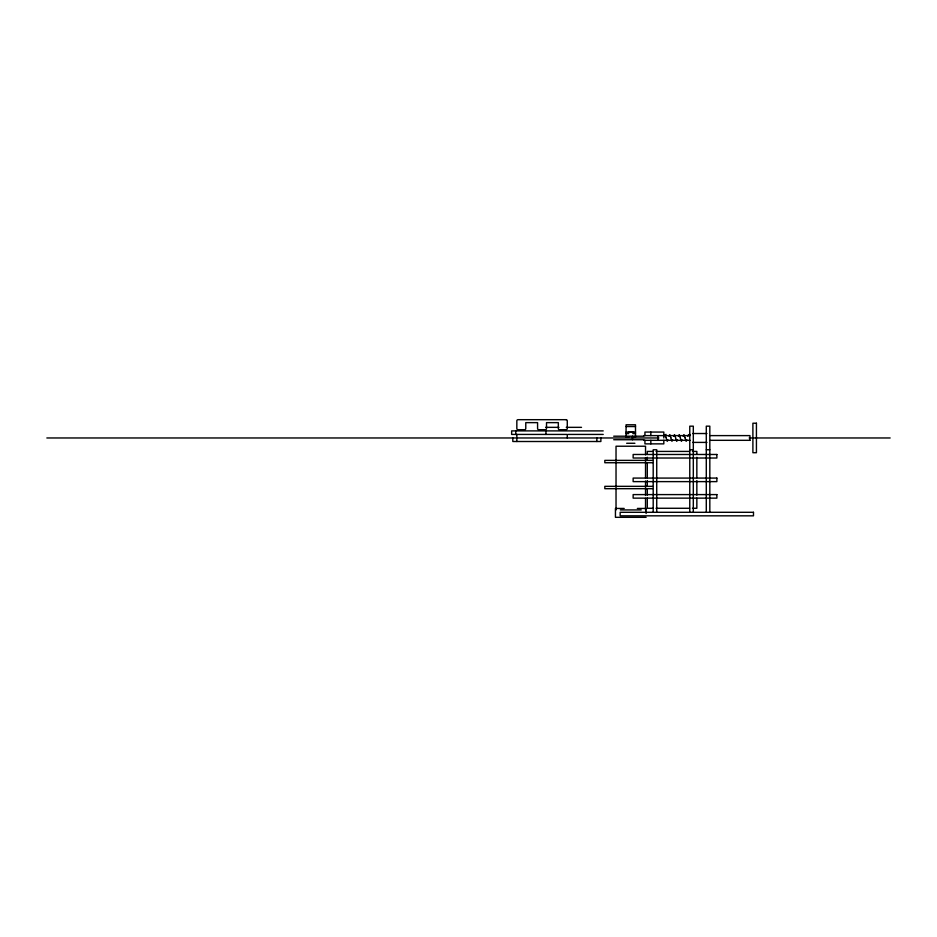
<?xml version="1.0" encoding="UTF-8"?>
<svg xmlns="http://www.w3.org/2000/svg" width="937" height="937" viewBox="0 0 937 937"><rect width="100%" height="100%" fill="white"/><g stroke="black" fill="none" stroke-linecap="round" stroke-linejoin="round"><path stroke-width="1.41" d="M668.948 436.197L669.814 434.651L670.822 437.638M673.668 436.197L674.535 434.651L675.542 437.638M678.388 436.197L679.255 434.651L680.262 437.638M683.108 436.197L683.963 434.651L684.982 437.638M687.828 436.197L688.59 434.627M668.046 440.003L667.226 441.268L666.148 437.86M672.766 440.003L671.923 441.245L670.869 437.86M677.51 439.91L676.713 441.292L675.589 437.86M682.195 440.003L681.41 441.28L680.309 437.86M686.915 440.003L686.13 441.28L685.029 437.86M690.089 434.756L689.421 434.592L690.101 434.522M665.973 434.335L665.914 434.85M626.068 426.546L635.497 426.546M545.674 427.342L558.956 427.342M566.253 427.342L581.514 427.342M603.217 430.891L511.649 430.891L511.625 434.428L567.272 434.428L567.272 437.966M628.446 432.062L633.119 432.062M626.068 432.086L635.497 432.086M626.068 433.597L628.762 433.597M632.803 433.597L635.497 433.597M692.63 433.526L706.955 433.526M568.255 434.428L603.217 434.428M643.813 435.611L690.054 435.611M710.504 435.611L749.94 435.611L749.94 440.296M613.7 436.197L643.813 436.197M628.762 437.11L626.068 437.11L626.068 424.777L635.497 424.777L635.497 437.11L632.803 437.11M46.85 437.966L658.898 437.966M749.155 437.966L890.15 437.966M613.7 439.734L643.813 439.734M643.813 440.32L690.054 440.32M710.504 440.32L749.94 440.32M692.63 442.405L706.955 442.405M626.666 443.271L634.899 443.271M689.773 449.76L693.31 449.76M706.287 449.76L709.824 449.76M653.124 451.423L647.303 451.423L647.303 454.34M656.041 451.423L689.562 451.423M692.466 451.423L696.847 451.423L696.847 454.34M652.48 460.383L604.822 460.383L604.822 462.737L652.48 462.737M652.48 486.338L604.822 486.338L604.822 488.692L652.48 488.692M653.124 508.276L647.303 508.276L647.303 498.074M656.041 508.276L689.562 508.276M692.466 508.276L696.847 508.276L696.847 498.074M624.206 508.44L615.445 508.44L615.445 517.318L646.12 517.318M637.359 508.44L646.12 508.44L646.12 513.511M616.031 509.927L616.031 446.223L645.534 446.223L645.534 454.913M620.353 509.927L641.213 509.927M664.989 434.627L666.102 437.638M709.824 512.387L709.824 426.171L706.287 426.171L706.287 512.387M696.847 457.256L696.847 477.659M696.847 480.576L696.847 495.158M693.31 512.387L693.31 426.171L689.773 426.171L689.773 512.387M663.818 437.966L663.818 432.062L644.937 432.062L644.937 435.611M663.818 440.32L663.818 443.869L644.937 443.869L644.937 440.32M657.915 435.635L657.915 440.296M656.732 512.387L656.732 449.76L653.194 449.76L653.194 512.387M650.84 432.062L650.84 435.611M650.84 440.32L650.84 443.869M647.303 457.256L647.303 460.161M647.303 463.077L647.303 477.659M647.303 480.576L647.303 486.408M647.303 489.325L647.303 495.158M645.534 457.806L645.534 478.081M645.534 480.974L645.534 495.45M645.534 498.343L645.534 509.927M632.463 436.197L632.463 439.734M600.875 437.966L600.875 441.503L512.82 441.503L512.808 437.966M596.846 437.966L596.846 441.503M545.955 430.891L545.955 434.428M516.837 434.428L516.837 441.503M515.76 430.891L515.76 434.428M566.089 419.682L518.009 419.682A1.183 1.183 0 0 0 516.837 420.854L516.837 428.525A1.183 1.183 0 0 0 518.009 429.708L524.603 429.708A1.183 1.183 0 0 0 525.774 428.525L525.774 422.634L537.58 422.634L537.58 428.525A1.183 1.183 0 0 0 538.763 429.708L545.346 429.708A1.183 1.183 0 0 0 546.517 428.525L546.517 422.634L558.323 422.634L558.323 428.525A1.183 1.183 0 0 0 559.506 429.708L566.089 429.708A1.183 1.183 0 0 0 567.272 428.525L567.272 420.854A1.183 1.183 0 0 0 566.089 419.682M756.428 423.219L752.891 423.219L752.891 452.712L756.428 452.712L756.428 423.219M716.875 454.48L633.143 454.48L633.143 458.017L716.875 458.017L716.875 454.48M716.875 478.081L633.143 478.081L633.143 481.618L716.875 481.618L716.875 478.081M716.875 494.595L633.143 494.595L633.143 498.133L716.875 498.133L716.875 494.595M753.477 512.293L620.165 512.293L620.165 515.83L753.477 515.83L753.477 512.293"/></g></svg>
